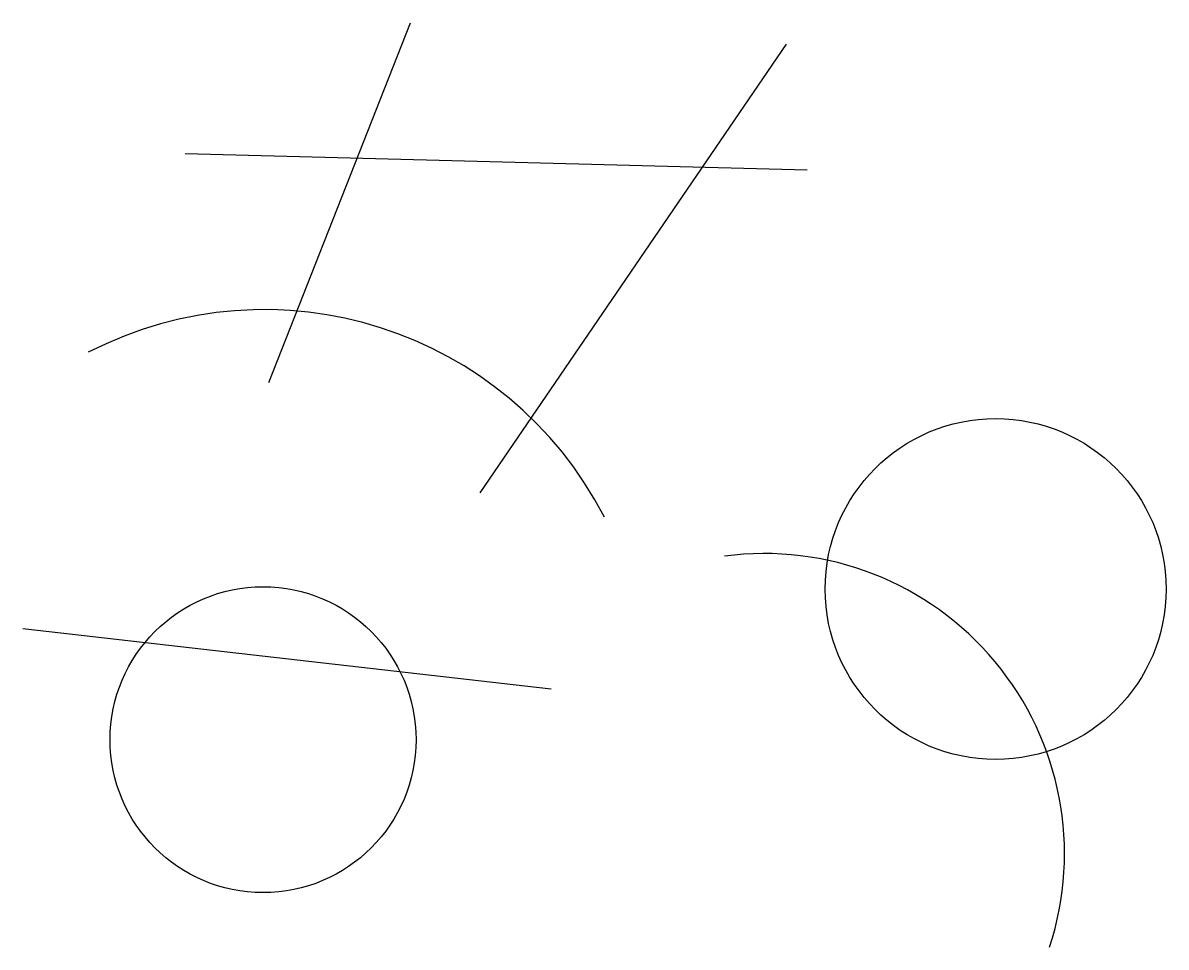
# Model space of a CAD drawing. Header units: millimetres. Extents: x 3.6 to 58.1, y -7.1 to 37.
import ezdxf

# ---------------------------------------------------------------- set-up
doc = ezdxf.new("R2010")
doc.units = ezdxf.units.MM
doc.layers.get('0').update_dxf_attribs({"lineweight": 25, "true_color": 0xffffff})

msp = doc.modelspace()

# ---------------------------------------------------------------- linework, layer by layer
for p, q in [((15.32, 19.853), (22.083, 37.021)), ((40, 36), (25.389, 14.588)), ((11.331, 30.778), (41, 30)), ((3.585, 8.118), (28.788, 5.228))]:
    msp.add_line(p, q)
for centre, radius in [((50, 10), 8.135), ((15.047, 2.808), 7.3)]:
    msp.add_circle(centre, radius)
for centre, radius, start, end in [((15.089, 5.055), 18.278, 27.2944, 117.2944), ((38.962, -2.633), 14.325, 341.8619, 97.6281)]:
    msp.add_arc(centre, radius, start, end)

doc.saveas('drawing.dxf')
